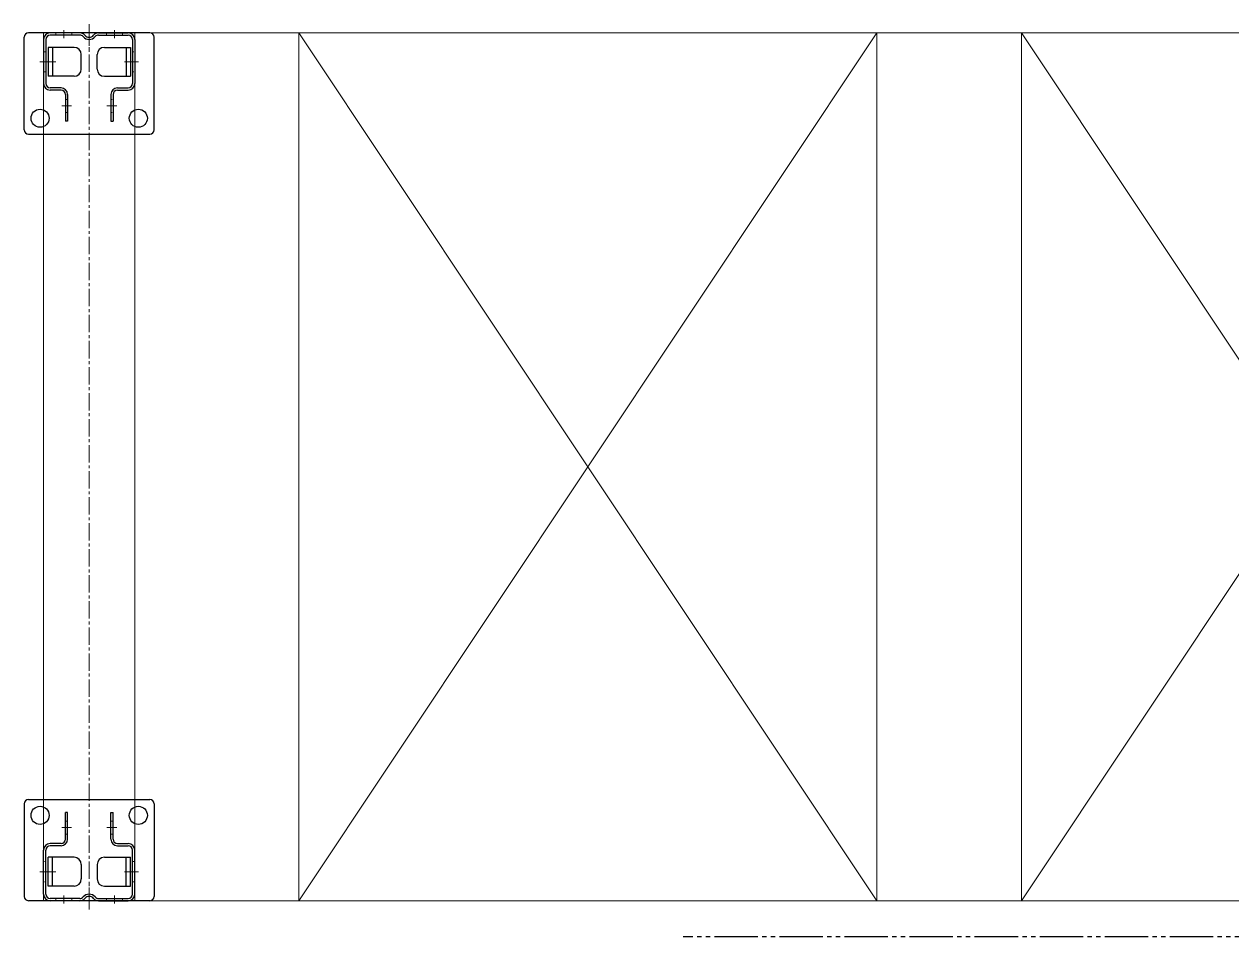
# Model space of a CAD drawing. Header units: millimetres. Extents: x 12881 to 26448, y 40 to 11902.
# Drawn here: x 15824 to 16660, y 8516 to 9147 of the extents above; entities that cross this region are included whole.
import ezdxf

# ---------------------------------------------------------------- set-up
doc = ezdxf.new("R2010")
doc.units = ezdxf.units.MM
for name, pattern in [('AD_LTYPE2 0.15 mm', [16, 13, -1, 1, -1]), ('AD_LTYPE3 0.15 mm', [12, 1, -1, 1, -1, 1, -1, 1, -1, 1, -1, 1, -1]), ('AD_LTYPE4 0 mm', [16, 13, -1, 1, -1]), ('EB_DASHDOTDOT', [45, 30, -3, 3, -3, 3, -3]), ('点画线', [18, 12, -2, 2, -2])]:
    doc.linetypes.add(name, pattern=pattern)
doc.layers.get('0').update_dxf_attribs({"lineweight": 35})
for name, color, linetype, lineweight in [('ACAD0', 1, 'Continuous', 0), ('ACAD3中心线层', 1, 'AD_LTYPE4 0 mm', 0), ('ACADA-B', 1, 'Continuous', 0), ('ACADA-F', 5, 'Continuous', 0), ('ACADDIM', 150, 'Continuous', 0), ('ACAD中心线', 1, 'AD_LTYPE2 0.15 mm', 15), ('ACAD地板网', 30, 'Continuous', 18), ('ACAD虚线', 2, 'AD_LTYPE3 0.15 mm', 15), ('ACAD轮廓线', 7, 'Continuous', 30), ('CAXA7', 30, 'EB_DASHDOTDOT', 25), ('中心线层', 1, '点画线', 18), ('尺寸线层', 3, 'Continuous', 18)]:
    doc.layers.add(name, color=color, linetype=linetype, lineweight=lineweight)

# ---------------------------------------------------------------- blocks, each defined once
blk = doc.blocks.new('*X6')
at = {"layer": 'ACAD3中心线层', "linetype": 'AD_LTYPE4 0 mm', "lineweight": 0}
blk.add_line((283147.4, -25110.4), (283147.4, -25092.26), dxfattribs=at)
at = {"layer": 'ACAD中心线', "color": 8, "linetype": 'AD_LTYPE2 0.15 mm', "lineweight": 15}
for p, q in [((283135.08, -25053.83), (283128.36, -25053.83)), ((283159.72, -25053.83), (283166.43, -25053.83)), ((283120.08, -25084.33), (283113.36, -25084.33)), ((283174.72, -25084.33), (283181.43, -25084.33)), ((283129.9, -25106.18), (283129.9, -25100.82)), ((283164.9, -25106.18), (283164.9, -25100.82))]:
    blk.add_line(p, q, dxfattribs=at)
at = {"layer": 'ACAD虚线', "color": 8, "linetype": 'AD_LTYPE3 0.15 mm', "lineweight": 15}
for p, q in [((283132.4, -25049.33), (283130.9, -25049.33)), ((283162.4, -25049.33), (283163.9, -25049.33)), ((283132.4, -25058.33), (283130.9, -25058.33)), ((283162.4, -25058.33), (283163.9, -25058.33)), ((283117.4, -25077.33), (283115.9, -25077.33)), ((283177.4, -25077.33), (283178.9, -25077.33)), ((283117.4, -25091.33), (283115.9, -25091.33)), ((283177.4, -25091.33), (283178.9, -25091.33)), ((283124.4, -25104.33), (283124.4, -25102.83)), ((283135.4, -25104.33), (283135.4, -25102.83)), ((283159.4, -25104.33), (283159.4, -25102.83)), ((283170.4, -25104.33), (283170.4, -25102.83))]:
    blk.add_line(p, q, dxfattribs=at)
at = {"layer": 'ACAD轮廓线', "color": 8, "linetype": 'Continuous', "lineweight": 30}
for p, q in [((283130.9, -25061.83), (283130.9, -25043.33)), ((283132.4, -25043.33), (283130.9, -25043.33)), ((283132.4, -25061.83), (283132.4, -25043.33)), ((283162.4, -25061.83), (283162.4, -25043.33)), ((283162.4, -25043.33), (283163.9, -25043.33)), ((283163.9, -25061.83), (283163.9, -25043.33)), ((283115.9, -25099.83), (283115.9, -25069.33)), ((283117.4, -25099.83), (283117.4, -25069.33)), ((283127.9, -25064.83), (283120.4, -25064.83)), ((283127.9, -25066.33), (283120.4, -25066.33)), ((283166.9, -25064.83), (283174.4, -25064.83)), ((283166.9, -25066.33), (283174.4, -25066.33)), ((283177.4, -25099.83), (283177.4, -25069.33)), ((283178.9, -25099.83), (283178.9, -25069.33)), ((283140.92, -25102.83), (283120.4, -25102.83)), ((283140.92, -25104.33), (283120.4, -25104.33)), ((283153.88, -25102.83), (283174.4, -25102.83)), ((283153.88, -25104.33), (283174.4, -25104.33))]:
    blk.add_line(p, q, dxfattribs=at)
for centre, radius, start, end in [((283120.4, -25069.33), 4.5, 90, 180), ((283120.4, -25069.33), 3, 90, 180), ((283127.9, -25061.83), 4.5, 270, 360), ((283127.9, -25061.83), 3, 270, 360), ((283166.9, -25061.83), 4.5, 180, 270), ((283166.9, -25061.83), 3, 180, 270), ((283174.4, -25069.33), 4.5, 360, 90), ((283174.4, -25069.33), 3, 360, 90), ((283120.4, -25099.83), 4.5, 180, 270), ((283120.4, -25099.83), 3, 180, 270), ((283140.92, -25099.83), 3, 270, 319.67978), ((283140.92, -25099.83), 4.5, 270, 319.67978), ((283147.4, -25105.33), 5.5, 40.32022, 139.67978), ((283147.4, -25105.33), 4, 40.32022, 139.67978), ((283153.88, -25099.83), 4.5, 220.32022, 270), ((283153.88, -25099.83), 3, 220.32022, 270), ((283174.4, -25099.83), 3, 270, 360), ((283174.4, -25099.83), 4.5, 270, 360)]:
    blk.add_arc(centre, radius, start, end, dxfattribs=at)
blk = doc.blocks.new('*X7')
at = {"layer": 'ACAD中心线', "linetype": 'AD_LTYPE2 0.15 mm', "lineweight": 15}
for p, q in [((-250695.17, 575212.61), (-250702.43, 575212.61)), ((-250647.54, 575212.61), (-250641.47, 575212.61))]:
    blk.add_line(p, q, dxfattribs=at)
at = {"layer": 'ACAD轮廓线', "color": 8, "linetype": 'Continuous', "lineweight": 30}
for p, q in [((-250717.04, 575259.61), (-250717.04, 575195.61)), ((-250714.04, 575262.61), (-250630.04, 575262.61)), ((-250627.04, 575259.61), (-250627.04, 575195.61)), ((-250700.54, 575202.61), (-250700.54, 575222.61)), ((-250682.54, 575222.61), (-250700.54, 575222.61)), ((-250697.54, 575202.61), (-250697.54, 575222.61)), ((-250677.54, 575217.61), (-250677.54, 575207.61)), ((-250666.54, 575217.61), (-250666.54, 575207.61)), ((-250661.54, 575222.61), (-250643.54, 575222.61)), ((-250659.04, 575222.61), (-250643.54, 575222.61)), ((-250646.54, 575202.61), (-250646.54, 575222.61)), ((-250643.54, 575202.61), (-250643.54, 575222.61)), ((-250682.54, 575202.61), (-250700.54, 575202.61)), ((-250661.54, 575202.61), (-250643.54, 575202.61)), ((-250659.04, 575202.61), (-250643.54, 575202.61)), ((-250630.04, 575192.61), (-250714.04, 575192.61))]:
    blk.add_line(p, q, dxfattribs=at)
for centre in [(-250706.04, 575251.61), (-250638.04, 575251.61)]:
    blk.add_circle(centre, 6.25, dxfattribs=at)
for centre, radius, start, end in [((-250714.04, 575259.61), 3, 90, 180), ((-250630.04, 575259.61), 3, 0, 90), ((-250682.54, 575217.61), 5, 0, 90), ((-250661.54, 575217.61), 5, 90, 180), ((-250682.54, 575207.61), 5, 270, 0), ((-250661.54, 575207.61), 5, 180, 270), ((-250714.04, 575195.61), 3, 180, 270), ((-250630.04, 575195.61), 3, 270, 0)]:
    blk.add_arc(centre, radius, start, end, dxfattribs=at)
blk = doc.blocks.new('*X10')
at = {"layer": 'ACAD3中心线层', "linetype": 'AD_LTYPE4 0 mm', "lineweight": 0}
blk.add_line((283147.4, 25110.4), (283147.4, 25092.26), dxfattribs=at)
at = {"layer": 'ACAD中心线', "color": 8, "linetype": 'AD_LTYPE2 0.15 mm', "lineweight": 15}
for p, q in [((283129.9, 25106.18), (283129.9, 25100.82)), ((283164.9, 25106.18), (283164.9, 25100.82)), ((283120.08, 25084.33), (283113.36, 25084.33)), ((283174.72, 25084.33), (283181.43, 25084.33)), ((283135.08, 25053.83), (283128.36, 25053.83)), ((283159.72, 25053.83), (283166.43, 25053.83))]:
    blk.add_line(p, q, dxfattribs=at)
at = {"layer": 'ACAD虚线', "color": 8, "linetype": 'AD_LTYPE3 0.15 mm', "lineweight": 15}
for p, q in [((283124.4, 25104.33), (283124.4, 25102.83)), ((283135.4, 25104.33), (283135.4, 25102.83)), ((283159.4, 25104.33), (283159.4, 25102.83)), ((283170.4, 25104.33), (283170.4, 25102.83)), ((283117.4, 25091.33), (283115.9, 25091.33)), ((283177.4, 25091.33), (283178.9, 25091.33)), ((283117.4, 25077.33), (283115.9, 25077.33)), ((283177.4, 25077.33), (283178.9, 25077.33)), ((283132.4, 25058.33), (283130.9, 25058.33)), ((283162.4, 25058.33), (283163.9, 25058.33)), ((283132.4, 25049.33), (283130.9, 25049.33)), ((283162.4, 25049.33), (283163.9, 25049.33))]:
    blk.add_line(p, q, dxfattribs=at)
at = {"layer": 'ACAD轮廓线', "color": 8, "linetype": 'Continuous', "lineweight": 30}
for p, q in [((283140.92, 25104.33), (283120.4, 25104.33)), ((283140.92, 25102.83), (283120.4, 25102.83)), ((283153.88, 25104.33), (283174.4, 25104.33)), ((283153.88, 25102.83), (283174.4, 25102.83)), ((283115.9, 25099.83), (283115.9, 25069.33)), ((283117.4, 25099.83), (283117.4, 25069.33)), ((283177.4, 25099.83), (283177.4, 25069.33)), ((283178.9, 25099.83), (283178.9, 25069.33)), ((283127.9, 25066.33), (283120.4, 25066.33)), ((283127.9, 25064.83), (283120.4, 25064.83)), ((283130.9, 25061.83), (283130.9, 25043.33)), ((283132.4, 25061.83), (283132.4, 25043.33)), ((283162.4, 25061.83), (283162.4, 25043.33)), ((283163.9, 25061.83), (283163.9, 25043.33)), ((283166.9, 25066.33), (283174.4, 25066.33)), ((283166.9, 25064.83), (283174.4, 25064.83)), ((283132.4, 25043.33), (283130.9, 25043.33)), ((283162.4, 25043.33), (283163.9, 25043.33))]:
    blk.add_line(p, q, dxfattribs=at)
for centre, radius, start, end in [((283120.4, 25099.83), 4.5, 90, 180), ((283120.4, 25099.83), 3, 90, 180), ((283140.92, 25099.83), 4.5, 40.32022, 90), ((283140.92, 25099.83), 3, 40.32022, 90), ((283153.88, 25099.83), 4.5, 90, 139.67978), ((283153.88, 25099.83), 3, 90, 139.67978), ((283174.4, 25099.83), 4.5, 0, 90), ((283174.4, 25099.83), 3, 0, 90), ((283147.4, 25105.33), 5.5, 220.32022, 319.67978), ((283147.4, 25105.33), 4, 220.32022, 319.67978), ((283120.4, 25069.33), 4.5, 180, 270), ((283120.4, 25069.33), 3, 180, 270), ((283127.9, 25061.83), 4.5, 0, 90), ((283127.9, 25061.83), 3, 0, 90), ((283166.9, 25061.83), 4.5, 90, 180), ((283166.9, 25061.83), 3, 90, 180), ((283174.4, 25069.33), 4.5, 270, 0), ((283174.4, 25069.33), 3, 270, 0)]:
    blk.add_arc(centre, radius, start, end, dxfattribs=at)
blk = doc.blocks.new('*X11')
at = {"layer": 'ACAD中心线', "linetype": 'AD_LTYPE2 0.15 mm', "lineweight": 15}
for p, q in [((-250695.17, -575212.61), (-250702.43, -575212.61)), ((-250647.54, -575212.61), (-250641.47, -575212.61))]:
    blk.add_line(p, q, dxfattribs=at)
at = {"layer": 'ACAD轮廓线', "color": 8, "linetype": 'Continuous', "lineweight": 30}
for p, q in [((-250717.04, -575259.61), (-250717.04, -575195.61)), ((-250630.04, -575192.61), (-250714.04, -575192.61)), ((-250627.04, -575259.61), (-250627.04, -575195.61)), ((-250700.54, -575202.61), (-250700.54, -575222.61)), ((-250682.54, -575202.61), (-250700.54, -575202.61)), ((-250697.54, -575202.61), (-250697.54, -575222.61)), ((-250677.54, -575217.61), (-250677.54, -575207.61)), ((-250666.54, -575217.61), (-250666.54, -575207.61)), ((-250661.54, -575202.61), (-250643.54, -575202.61)), ((-250659.04, -575202.61), (-250643.54, -575202.61)), ((-250646.54, -575202.61), (-250646.54, -575222.61)), ((-250643.54, -575202.61), (-250643.54, -575222.61)), ((-250682.54, -575222.61), (-250700.54, -575222.61)), ((-250661.54, -575222.61), (-250643.54, -575222.61)), ((-250659.04, -575222.61), (-250643.54, -575222.61)), ((-250714.04, -575262.61), (-250630.04, -575262.61))]:
    blk.add_line(p, q, dxfattribs=at)
for centre in [(-250706.04, -575251.61), (-250638.04, -575251.61)]:
    blk.add_circle(centre, 6.25, dxfattribs=at)
for centre, radius, start, end in [((-250714.04, -575195.61), 3, 90, 180), ((-250630.04, -575195.61), 3, 0, 90), ((-250682.54, -575207.61), 5, 0, 90), ((-250661.54, -575207.61), 5, 90, 180), ((-250682.54, -575217.61), 5, 270, 360), ((-250661.54, -575217.61), 5, 180, 270), ((-250714.04, -575259.61), 3, 180, 270), ((-250630.04, -575259.61), 3, 270, 0)]:
    blk.add_arc(centre, radius, start, end, dxfattribs=at)
blk = doc.blocks.new('*X12')
at = {"layer": 'ACADDIM', "color": 3, "linetype": 'Continuous', "lineweight": 9}
for p, q in [((173, 600), (-227, 600)), ((-227, 0), (-227, 600)), ((-227, 600), (173, 0)), ((-227, 0), (173, 600)), ((173, 0), (173, 600)), ((-227, 0), (173, 0))]:
    blk.add_line(p, q, dxfattribs=at)
blk = doc.blocks.new('CAXBLOCK7043_1')
at = {"layer": 'CAXA7'}
blk.add_line((2235.85, 750), (204.14, 750), dxfattribs=at)

msp = doc.modelspace()

# ---------------------------------------------------------------- linework, layer by layer
at = {"layer": 'ACADA-B', "linetype": 'Continuous', "lineweight": 0}
for p, q in [((15900.77, 9141.3), (17559.27, 9141.3)), ((15900.77, 8541.3), (17559.27, 8541.3))]:
    msp.add_line(p, q, dxfattribs=at)
at = {"layer": 'ACADA-F', "color": 5, "linetype": 'Continuous', "lineweight": 0}
for p, q in [((15837.77, 9141.3), (15900.77, 9141.3)), ((15837.77, 8541.3), (15837.77, 9141.3)), ((15900.77, 9141.3), (15900.77, 8541.3)), ((15900.77, 8541.3), (15837.77, 8541.3))]:
    msp.add_line(p, q, dxfattribs=at)
at = {"layer": '中心线层'}
msp.add_line((15869.27, 8538.3), (15869.27, 9144.3), dxfattribs=at)

# ---------------------------------------------------------------- block references
msp.add_blockref('CAXBLOCK7043_1', (16076.1, 7766.3))
at = {"layer": 'ACAD0', "color": 1, "linetype": 'Continuous', "lineweight": 0}
for name, p in [('*X11', (266541.31, 584333.91)), ('*X7', (266541.31, -566651.31))]:
    msp.add_blockref(name, p, dxfattribs=at)
at = {"layer": 'ACAD地板网', "linetype": 'Continuous', "lineweight": 18}
for name, p in [('*X10', (-267278.13, -15963.03)), ('*X6', (-267278.13, 33645.63))]:
    msp.add_blockref(name, p, dxfattribs=at)
at = {"layer": '尺寸线层'}
for p in [(16241.27, 8541.3), (16741.27, 8541.3)]:
    msp.add_blockref('*X12', p, dxfattribs=at)

doc.saveas('drawing.dxf')
